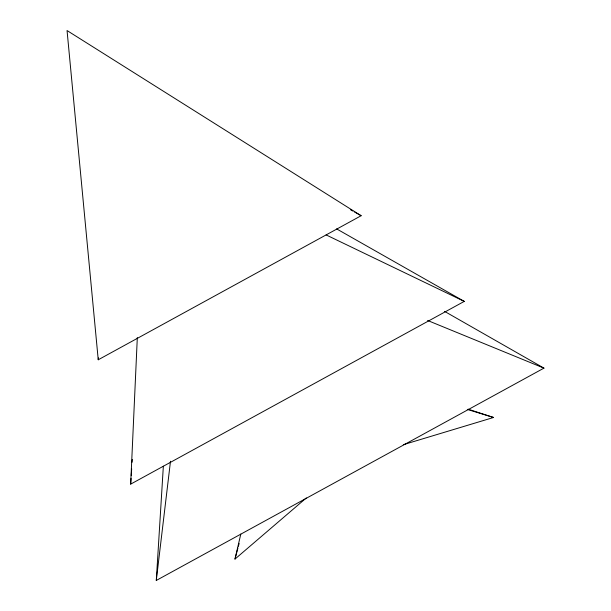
<?xml version="1.0" encoding="UTF-8"?>
<svg xmlns="http://www.w3.org/2000/svg" width="611" height="611" viewBox="0 0 611 611"><rect width="100%" height="100%" fill="white"/><g stroke="black" fill="none" stroke-linecap="round" stroke-linejoin="round"><path stroke-width="0.92" d="M336.615 228.881L464.261 301.391L130.67 484.133L137.315 337.578M444.609 311.396L543.95 368.127L156.286 580.45L163.351 466.201M130.67 484.133L131.044 478.421M131.235 475.564L131.671 468.904M132.113 462.244L132.297 459.388M98.241 359.78L67.05 30.55L361.147 215.721L98.241 359.78L98.379 357.886M156.286 580.45L170.492 461.244M306.294 497.957L234.975 559.088L240.81 534.052M234.975 559.088L237.908 548.082M238.397 546.249L239.13 543.5M403.306 444.693L493.551 417.473L468.156 409.171M467.316 409.416L493.551 417.473M427.616 320.477L543.95 368.127M326.106 234.907L464.261 301.391M350.363 209.642L352.853 211.047M354.51 211.979L361.147 215.721"/></g></svg>
